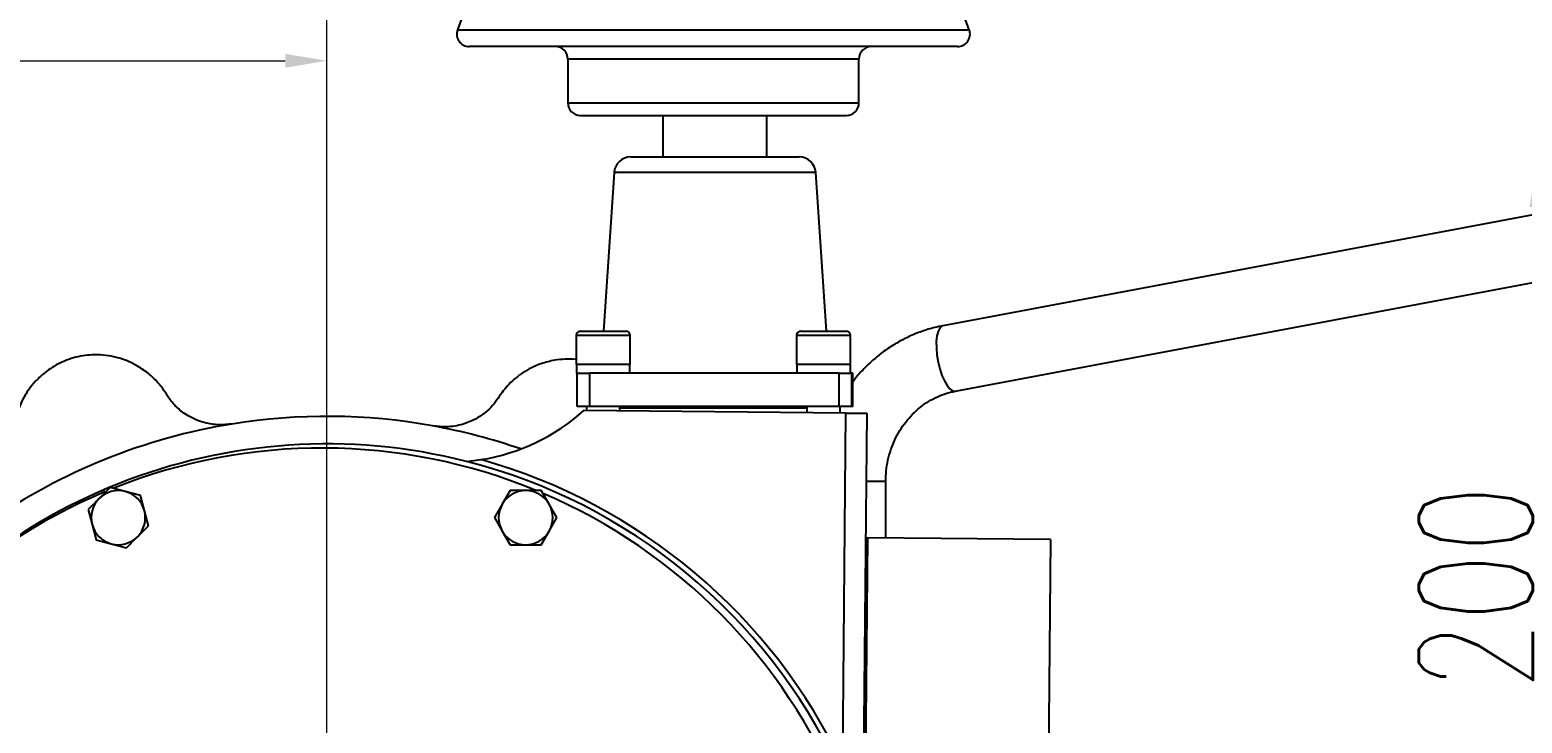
# Model space of a CAD drawing. Header units: millimetres. Extents: x 1846 to 4892, y 508 to 2661.
# Drawn here: x 3160.9 to 3519.7, y 1316.9 to 1483.6 of the extents above; entities that cross this region are included whole.
import ezdxf

# ---------------------------------------------------------------- set-up
doc = ezdxf.new("R2010")
doc.units = ezdxf.units.MM
doc.layers.add('AM_5', color=3, linetype='Continuous', lineweight=25)
doc.styles.add('SLDTEXTSTYLE1', font='txt.shx', dxfattribs={"width": 0.7, "bigfont": 'gbcbig.shx'})
doc.dimstyles.new('SLDDIMSTYLE12$0', dxfattribs={"dimtxt": 12, "dimasz": 10, "dimexe": 0, "dimexo": 0.0625, "dimgap": 0.875, "dimtad": 1, "dimdec": 1, "dimlfac": 1.8, "dimrnd": 1e-09, "dimzin": 12, "dimdsep": 46, "dimtxsty": 'SLDTEXTSTYLE1', "dimcen": 0.09, "dimdle": 8.16, "dimclrd": 3, "dimclre": 3, "dimadec": 0, "dimazin": 3, "dimtfac": 1, "dimtdec": 1, "dimtofl": 0, "dimtmove": 0, "dimatfit": 3, "dimfxl": 0, "dimfrac": 2, "dimtolj": 1, "dimlwd": 5, "dimlwe": 5, "dimarcsym": 0})

# ---------------------------------------------------------------- blocks, each defined once
blk = doc.blocks.new('*D58')
at = {"layer": 'AM_5', "color": 3, "lineweight": 5, "transparency": 16777216}
blk.add_line((2715.17, 1160.15), (2715.17, 1476.21), dxfattribs=at)
at = {"layer": 'AM_5', "color": 3, "linetype": 'Continuous', "lineweight": 5, "transparency": 16777216}
for p, q in [((2725.17, 1476.21), (3222.29, 1476.21)), ((3232.29, 1248.15), (3232.29, 1476.21))]:
    blk.add_line(p, q, dxfattribs=at)
at = {"layer": 'AM_5', "color": 3, "transparency": 16777216}
for points in [[(2725.17, 1477.87), (2725.17, 1474.54), (2715.17, 1476.21)], [(3222.29, 1477.87), (3222.29, 1474.54), (3232.29, 1476.21)]]:
    blk.add_solid(points, dxfattribs=at)
at = {"layer": 'Defpoints', "color": 0, "transparency": 16777216}
for p in [(3232.29, 1476.21), (3232.29, 1248.08), (2715.17, 1160.08)]:
    blk.add_point(p, dxfattribs=at)
at = {"layer": 'AM_5', "color": 0, "transparency": 16777216, "insert": (2977.63, 1490.8), "char_height": 12, "width": 2.3333, "attachment_point": 5, "style": 'SLDTEXTSTYLE1'}
blk.add_mtext('\\A1;{\\H2.28571x;520}', dxfattribs=at)
blk = doc.blocks.new('*D59')
at = {"layer": 'AM_5', "color": 3, "lineweight": 5, "transparency": 16777216}
blk.add_line((3232.29, 1248.15), (3232.29, 1687.19), dxfattribs=at)
at = {"layer": 'AM_5', "color": 3, "linetype": 'Continuous', "lineweight": 5, "transparency": 16777216}
for p, q in [((3242.29, 1687.19), (3632.59, 1687.19)), ((3642.59, 1212.41), (3642.59, 1687.19))]:
    blk.add_line(p, q, dxfattribs=at)
at = {"layer": 'AM_5', "color": 3, "transparency": 16777216}
for points in [[(3242.29, 1688.86), (3242.29, 1685.52), (3232.29, 1687.19)], [(3632.59, 1688.86), (3632.59, 1685.52), (3642.59, 1687.19)]]:
    blk.add_solid(points, dxfattribs=at)
at = {"layer": 'Defpoints', "color": 0, "transparency": 16777216}
for p in [(3642.59, 1687.19), (3232.29, 1248.08), (3642.59, 1212.35)]:
    blk.add_point(p, dxfattribs=at)
at = {"layer": 'AM_5', "color": 0, "transparency": 16777216, "insert": (3437.44, 1701.78), "char_height": 12, "attachment_point": 5, "style": 'SLDTEXTSTYLE1'}
blk.add_mtext('\\A1;{\\H2.28571x;410}', dxfattribs=at)
blk = doc.blocks.new('*D53')
at = {"layer": 'AM_5', "color": 3, "lineweight": 5, "transparency": 16777216}
blk.add_line((3546.47, 1679.58), (3619.26, 1679.58), dxfattribs=at)
at = {"layer": 'AM_5', "color": 3, "linetype": 'Continuous', "lineweight": 5, "transparency": 16777216}
for p, q in [((3619.26, 1669.58), (3619.26, 1258.08)), ((3232.35, 1248.08), (3619.26, 1248.08))]:
    blk.add_line(p, q, dxfattribs=at)
at = {"layer": 'AM_5', "color": 3, "transparency": 16777216}
for points in [[(3617.59, 1669.58), (3620.92, 1669.58), (3619.26, 1679.58)], [(3617.59, 1258.08), (3620.92, 1258.08), (3619.26, 1248.08)]]:
    blk.add_solid(points, dxfattribs=at)
at = {"layer": 'Defpoints', "color": 0, "transparency": 16777216}
for p in [(3546.41, 1679.58), (3232.29, 1248.08), (3619.26, 1248.08)]:
    blk.add_point(p, dxfattribs=at)
at = {"layer": 'AM_5', "color": 0, "transparency": 16777216, "insert": (3604.67, 1491.23), "char_height": 12, "attachment_point": 5, "rotation": 90, "style": 'SLDTEXTSTYLE1'}
blk.add_mtext('\\A1;{\\H2.28571x;430}', dxfattribs=at)
blk = doc.blocks.new('*D54')
at = {"layer": 'AM_5', "color": 3, "lineweight": 5, "transparency": 16777216}
blk.add_line((3585.56, 1451.03), (3523.2, 1451.03), dxfattribs=at)
at = {"layer": 'AM_5', "color": 3, "linetype": 'Continuous', "lineweight": 5, "transparency": 16777216}
for p, q in [((3523.2, 1441.03), (3523.2, 1258.08)), ((3232.35, 1248.08), (3523.2, 1248.08))]:
    blk.add_line(p, q, dxfattribs=at)
at = {"layer": 'AM_5', "color": 3, "transparency": 16777216}
for points in [[(3521.53, 1441.03), (3524.87, 1441.03), (3523.2, 1451.03)], [(3521.53, 1258.08), (3524.87, 1258.08), (3523.2, 1248.08)]]:
    blk.add_solid(points, dxfattribs=at)
at = {"layer": 'Defpoints', "color": 0, "transparency": 16777216}
for p in [(3585.62, 1451.03), (3232.29, 1248.08), (3523.2, 1248.08)]:
    blk.add_point(p, dxfattribs=at)
at = {"layer": 'AM_5', "color": 0, "transparency": 16777216, "insert": (3508.61, 1349.56), "char_height": 12, "attachment_point": 5, "rotation": 90, "style": 'SLDTEXTSTYLE1'}
blk.add_mtext('\\A1;{\\H2.28571x;200}', dxfattribs=at)
blk = doc.blocks.new('*D71')
at = {"layer": 'AM_5', "color": 3, "lineweight": 5, "transparency": 16777216}
blk.add_line((3232.26, 1248), (3232.26, 1593.97), dxfattribs=at)
at = {"layer": 'AM_5', "color": 3, "linetype": 'Continuous', "lineweight": 5, "transparency": 16777216}
for p, q in [((3242.26, 1593.97), (3315.24, 1593.97)), ((3325.24, 1550.65), (3325.24, 1593.97))]:
    blk.add_line(p, q, dxfattribs=at)
at = {"layer": 'AM_5', "color": 3, "transparency": 16777216}
for points in [[(3242.26, 1595.64), (3242.26, 1592.31), (3232.26, 1593.97)], [(3315.24, 1595.64), (3315.24, 1592.31), (3325.24, 1593.97)]]:
    blk.add_solid(points, dxfattribs=at)
at = {"layer": 'Defpoints', "color": 0, "transparency": 16777216}
for p in [(3325.24, 1593.97), (3325.24, 1550.58), (3232.26, 1247.94)]:
    blk.add_point(p, dxfattribs=at)
at = {"layer": 'AM_5', "color": 0, "transparency": 16777216, "insert": (3278.75, 1600.85), "char_height": 12, "attachment_point": 5, "style": 'SLDTEXTSTYLE1'}
blk.add_mtext('\\A1;93', dxfattribs=at)

msp = doc.modelspace()

# ---------------------------------------------------------------- linework, layer by layer
at = {"color": 7, "linetype": 'Continuous', "lineweight": 25}
for p, q in [((3275.524, 1516.11), (3263.707, 1483.645)), ((3386.777, 1483.645), (3374.961, 1516.11)), ((3263.707, 1483.645), (3386.777, 1483.645)), ((3383.958, 1479.619), (3266.527, 1479.619)), ((3290.242, 1476.619), (3290.242, 1466.084)), ((3360.242, 1476.619), (3290.242, 1476.619)), ((3360.242, 1466.084), (3360.242, 1476.619)), ((3290.242, 1466.084), (3360.242, 1466.084)), ((3293.242, 1463.084), (3357.242, 1463.084)), ((3313.117, 1463.084), (3313.117, 1453.084)), ((3338.117, 1453.084), (3338.117, 1463.084)), ((3305.357, 1453.084), (3345.877, 1453.084)), ((3586.084, 1451.18), (3380.438, 1412.486)), ((3301.366, 1449.352), (3298.797, 1411.184)), ((3349.868, 1449.352), (3301.366, 1449.352)), ((3352.437, 1411.184), (3349.868, 1449.352)), ((3383.397, 1396.762), (3589.043, 1435.455)), ((3293.242, 1411.184), (3304.242, 1411.184)), ((3346.242, 1411.184), (3351.742, 1411.184)), ((3351.742, 1411.184), (3357.242, 1411.184)), ((3292.242, 1410.184), (3292.242, 1403.184)), ((3305.242, 1410.184), (3292.242, 1410.184)), ((3305.242, 1403.184), (3305.242, 1410.184)), ((3345.242, 1410.184), (3345.242, 1403.184)), ((3351.742, 1410.184), (3345.242, 1410.184)), ((3358.242, 1410.184), (3351.742, 1410.184)), ((3358.242, 1403.184), (3358.242, 1410.184)), ((3305.242, 1403.184), (3292.242, 1403.184)), ((3292.302, 1403.184), (3292.302, 1401.084)), ((3292.474, 1401.084), (3292.302, 1401.084)), ((3292.474, 1393.084), (3292.474, 1401.084)), ((3292.474, 1401.084), (3295.459, 1401.084)), ((3295.459, 1401.084), (3295.459, 1393.084)), ((3355.459, 1401.084), (3295.459, 1401.084)), ((3351.742, 1403.184), (3345.242, 1403.184)), ((3345.302, 1403.184), (3345.302, 1401.084)), ((3358.242, 1403.184), (3351.742, 1403.184)), ((3355.459, 1393.084), (3355.459, 1401.084)), ((3355.459, 1401.084), (3358.473, 1401.084)), ((3358.182, 1401.084), (3358.182, 1403.184)), ((3358.473, 1401.084), (3358.473, 1393.084)), ((3358.76, 1401.084), (3358.473, 1401.084)), ((3358.76, 1393.084), (3358.76, 1401.084)), ((3295.459, 1393.084), (3292.474, 1393.084)), ((3294.742, 1393.084), (3294.742, 1392.084)), ((3355.459, 1393.084), (3295.459, 1393.084)), ((3302.742, 1392.01), (3302.742, 1393.084)), ((3302.742, 1392.744), (3347.742, 1392.744)), ((3347.742, 1393.084), (3347.742, 1391.594)), ((3358.473, 1393.084), (3355.459, 1393.084)), ((3355.742, 1391.52), (3355.742, 1393.084)), ((3358.76, 1393.084), (3358.473, 1393.084)), ((3357.119, 1391.507), (3294.122, 1392.09)), ((3356.336, 1306.945), (3357.119, 1391.507)), ((3357.119, 1391.507), (3362.119, 1391.461)), ((3362.119, 1391.461), (3361.201, 1292.308)), ((3265.853, 1379.859), (3269.346, 1380.294)), ((3361.967, 1375.08), (3366.686, 1375.08)), ((3366.686, 1361.417), (3366.686, 1375.08)), ((3183.816, 1372.619), (3180.191, 1373.59)), ((3187.441, 1371.647), (3183.816, 1372.619)), ((3188.412, 1368.022), (3187.441, 1371.647)), ((3276.347, 1372.84), (3274.471, 1369.59)), ((3285.729, 1369.59), (3283.853, 1372.84)), ((3174.883, 1368.283), (3175.855, 1364.658)), ((3189.383, 1364.398), (3188.412, 1368.022)), ((3274.471, 1369.59), (3272.595, 1366.34)), ((3287.606, 1366.34), (3285.729, 1369.59)), ((3175.855, 1364.658), (3176.826, 1361.033)), ((3272.595, 1366.34), (3274.471, 1363.09)), ((3285.729, 1363.09), (3287.606, 1366.34)), ((3176.826, 1361.033), (3180.451, 1360.062)), ((3274.471, 1363.09), (3276.347, 1359.84)), ((3283.853, 1359.84), (3285.729, 1363.09)), ((3362.341, 1361.457), (3361.833, 1306.585)), ((3361.841, 1361.462), (3362.341, 1361.457)), ((3406.339, 1361.05), (3362.341, 1361.457)), ((3406.339, 1361.05), (3405.7, 1292.026)), ((3180.451, 1360.062), (3184.076, 1359.09))]:
    msp.add_line(p, q, dxfattribs=at)
at = {"color": 7, "linetype": 'Continuous', "lineweight": 25, "flags": 128}
msp.add_lwpolyline([(3380.438, 1412.486), (3380.181, 1412.399), (3379.675, 1411.943), (3379.273, 1411.145), (3378.996, 1410.042), (3378.854, 1408.686), (3378.856, 1407.14), (3379.001, 1405.476), (3379.283, 1403.772), (3379.688, 1402.108), (3380.197, 1400.562), (3380.786, 1399.206), (3381.428, 1398.103), (3382.094, 1397.305), (3382.751, 1396.849), (3383.369, 1396.757), (3383.397, 1396.762)], dxfattribs=at)
at = {"color": 7, "linetype": 'Continuous', "lineweight": 25}
for centre, radius, start, end in [((3266.527, 1482.619), 3, 160, 270), ((3383.958, 1482.619), 3, 270, 20), ((3287.242, 1476.619), 3, 0, 90), ((3363.242, 1476.619), 3, 90, 180), ((3293.242, 1466.084), 3, 180, 270), ((3357.242, 1466.084), 3, 270, 0), ((3305.357, 1449.084), 4, 90, 176.14936), ((3345.877, 1449.084), 4, 3.85064, 90), ((3293.242, 1410.184), 1, 90, 180), ((3304.242, 1410.184), 1, 0, 90), ((3346.242, 1410.184), 1, 90, 180), ((3357.242, 1410.184), 1, 0, 90), ((3232.286, 1248.084), 142.619, 99.21632, 124.72319), ((3232.286, 1248.084), 142.619, 79.72319, 99.21632), ((3261.563, 1428.559), 48.888, 279.16138, 311.7585), ((3232.286, 1248.084), 142.619, 70.91028, 79.72319), ((3232.286, 1248.084), 135.984, 75.70908, 147.39827), ((3231.117, 1248.084), 135, 67.67066, 111.75176), ((3232.286, 1248.084), 135.984, 25.38422, 75.70908), ((3232.286, 1248.084), 137.307, 25.38422, 74.34127), ((3231.117, 1248.084), 135, 112.71649, 156.82438), ((3182.133, 1366.34), 6.5, 135, 195), ((3182.133, 1366.34), 6.5, 75, 135), ((3182.133, 1366.34), 6.5, 15, 75), ((3280.1, 1366.34), 6.5, 90, 150), ((3280.1, 1366.34), 6.5, 30, 90), ((3231.117, 1248.084), 135, 22.54914, 66.73848), ((3182.133, 1366.34), 6.5, 315, 15), ((3280.1, 1366.34), 6.5, 150, 210), ((3280.1, 1366.34), 6.5, 330, 30), ((3182.133, 1366.34), 6.5, 195, 255), ((3182.133, 1366.34), 6.5, 255, 315), ((3280.1, 1366.34), 6.5, 210, 270), ((3280.1, 1366.34), 6.5, 270, 330)]:
    msp.add_arc(centre, radius, start, end, dxfattribs=at)
for centre, start_param, end_param in [((3298.742, 1401.084), 4.712389, 4.9017857), ((3298.742, 1403.184), 4.6181162, 4.712389)]:
    msp.add_ellipse(centre, major_axis=(0, 11.154), ratio=0.5773503, start_param=start_param, end_param=end_param, dxfattribs=at)
for points, knots in [([(3380.438, 1412.486), (3379.793, 1412.353), (3378.07, 1411.998), (3375.325, 1411.164), (3372.251, 1409.92), (3369.299, 1408.383), (3366.493, 1406.569), (3363.849, 1404.497), (3361.415, 1402.165), (3359.715, 1400.316), (3358.906, 1399.193), (3358.76, 1398.99)], [0, 0, 0, 0, 0.07644841, 0.20395917, 0.3315336, 0.45922047, 0.58705266, 0.71505474, 0.84324251, 0.97162313, 1, 1, 1, 1]), ([(3193.769, 1395.922), (3193.192, 1396.785), (3192.038, 1398.513), (3189.706, 1400.832), (3187.142, 1402.669), (3184.446, 1404.023), (3181.875, 1404.896), (3179.166, 1405.412), (3176.616, 1405.551), (3174.178, 1405.366), (3171.932, 1404.944), (3169.695, 1404.235), (3167.611, 1403.298), (3165.746, 1402.184), (3163.916, 1400.82), (3162.171, 1399.151), (3160.367, 1396.921), (3158.843, 1394.313), (3157.513, 1390.85), (3156.839, 1386.939), (3156.971, 1383.599), (3157.335, 1381.773), (3157.436, 1381.266)], [0, 0, 0, 0, 0.0704817, 0.1411253, 0.2114397, 0.262002, 0.312511, 0.3555757, 0.3985696, 0.430653, 0.4627062, 0.4949602, 0.5272108, 0.5564321, 0.5856728, 0.6253972, 0.6651816, 0.7232176, 0.7813627, 0.8729283, 0.9646568, 1, 1, 1, 1]), ([(3292.242, 1404.351), (3292.226, 1404.354), (3291.299, 1404.491), (3289.533, 1404.462), (3286.674, 1404.191), (3283.754, 1403.413), (3280.364, 1401.909), (3277.122, 1399.618), (3274.854, 1397.163), (3273.821, 1395.615), (3273.533, 1395.184)], [0, 0, 0, 0, 0.0017117, 0.0974244, 0.1932818, 0.3331147, 0.4732108, 0.6938308, 0.9148434, 1, 1, 1, 1]), ([(3366.686, 1375.08), (3366.692, 1375.484), (3366.711, 1376.757), (3366.944, 1378.889), (3367.493, 1381.428), (3368.315, 1383.875), (3369.393, 1386.197), (3370.713, 1388.362), (3372.256, 1390.342), (3374, 1392.109), (3375.922, 1393.639), (3377.997, 1394.914), (3380.199, 1395.911), (3382.02, 1396.481), (3383.098, 1396.701), (3383.397, 1396.762)], [0, 0, 0, 0, 0.0388685, 0.122312, 0.205783, 0.2892937, 0.372903, 0.4566768, 0.540689, 0.6250196, 0.7097504, 0.7949563, 0.8806914, 0.9669723, 1, 1, 1, 1]), ([(3209.444, 1388.861), (3208.427, 1388.755), (3206.784, 1388.582), (3204.662, 1388.796), (3202.762, 1389.172), (3200.817, 1389.836), (3198.507, 1391.006), (3196.274, 1392.694), (3194.694, 1394.48), (3193.975, 1395.601), (3193.769, 1395.922)], [0, 0, 0, 0, 0.1281278, 0.2070687, 0.2861351, 0.404738, 0.5235866, 0.7217864, 0.9203618, 1, 1, 1, 1]), ([(3273.533, 1395.184), (3273.083, 1394.538), (3272.18, 1393.243), (3270.345, 1391.512), (3268.009, 1389.944), (3265.522, 1388.883), (3263.072, 1388.333), (3260.691, 1388.067), (3258.844, 1388.283), (3257.73, 1388.414)], [0, 0, 0, 0, 0.1638594, 0.3281213, 0.4914407, 0.6743603, 0.7670388, 0.8595026, 1, 1, 1, 1]), ([(3177.537, 1370.936), (3176.872, 1370.271), (3175.982, 1369.381), (3175.105, 1368.504), (3174.883, 1368.283)], [0, 0, 0, 0, 0.74693332, 1, 1, 1, 1]), ([(3180.191, 1373.59), (3180.167, 1373.566), (3179.292, 1372.692), (3178.403, 1371.802), (3177.537, 1370.936)], [0, 0, 0, 0, 0.0269953, 1, 1, 1, 1]), ([(3280.1, 1372.84), (3279.16, 1372.84), (3277.901, 1372.84), (3276.661, 1372.84), (3276.347, 1372.84)], [0, 0, 0, 0, 0.7469333, 1, 1, 1, 1]), ([(3283.853, 1372.84), (3283.82, 1372.84), (3282.583, 1372.84), (3281.325, 1372.84), (3280.1, 1372.84)], [0, 0, 0, 0, 0.0269953, 1, 1, 1, 1]), ([(3186.729, 1361.744), (3187.595, 1362.61), (3188.485, 1363.499), (3189.359, 1364.374), (3189.383, 1364.398)], [0, 0, 0, 0, 0.9730048, 1, 1, 1, 1]), ([(3184.076, 1359.09), (3184.298, 1359.312), (3185.174, 1360.189), (3186.064, 1361.079), (3186.729, 1361.744)], [0, 0, 0, 0, 0.2530667, 1, 1, 1, 1]), ([(3276.347, 1359.84), (3276.661, 1359.84), (3277.901, 1359.84), (3279.16, 1359.84), (3280.1, 1359.84)], [0, 0, 0, 0, 0.2530667, 1, 1, 1, 1]), ([(3280.1, 1359.84), (3281.325, 1359.84), (3282.583, 1359.84), (3283.82, 1359.84), (3283.853, 1359.84)], [0, 0, 0, 0, 0.97300478, 1, 1, 1, 1])]:
    msp.add_open_spline(points, degree=3, knots=knots, dxfattribs=at)

# ---------------------------------------------------------------- dimensions: what is measured, and where the dimension line sits
at = {"layer": 'AM_5'}
for base, p1, p2, text, picture, middle in [((3642.59, 1687.19), (3232.286, 1248.084), (3642.59, 1212.351), '{\\H2.28571x;410}', '*D59', (3437.438, 1687.19)), ((3232.286, 1476.207), (2715.169, 1160.084), (3232.286, 1248.084), '{\\H2.28571x;520}', '*D58', (2977.632, 1476.207))]:
    dim = msp.add_linear_dim(base=base, p1=p1, p2=p2, text=text, dimstyle='SLDDIMSTYLE12$0', override={"dimlfac": 1}, dxfattribs=at)
    dim.commit()
    dim.dimension.update_dxf_attribs({"geometry": picture, "text_midpoint": middle, "dimtype": 160})
for base, p1, text, picture, middle in [((3619.256, 1248.084), (3546.412, 1679.584), '{\\H2.28571x;430}', '*D53', (3619.256, 1491.227)), ((3523.199, 1248.084), (3585.618, 1451.027), '{\\H2.28571x;200}', '*D54', (3523.199, 1349.555))]:
    dim = msp.add_linear_dim(base=base, p1=p1, p2=(3232.286, 1248.084), angle=90, text=text, dimstyle='SLDDIMSTYLE12$0', override={"dimlfac": 1}, dxfattribs=at)
    dim.commit()
    dim.dimension.update_dxf_attribs({"geometry": picture, "text_midpoint": middle, "dimtype": 160})
dim = msp.add_linear_dim(base=(3325.242, 1593.974), p1=(3232.257, 1247.941), p2=(3325.242, 1550.584), dimstyle='SLDDIMSTYLE12$0', override={"dimlfac": 1, "dimpost": ''}, dxfattribs=at)
dim.commit()
dim.dimension.update_dxf_attribs({"geometry": '*D71', "text_midpoint": (3278.749, 1600.849)})

doc.saveas('drawing.dxf')
